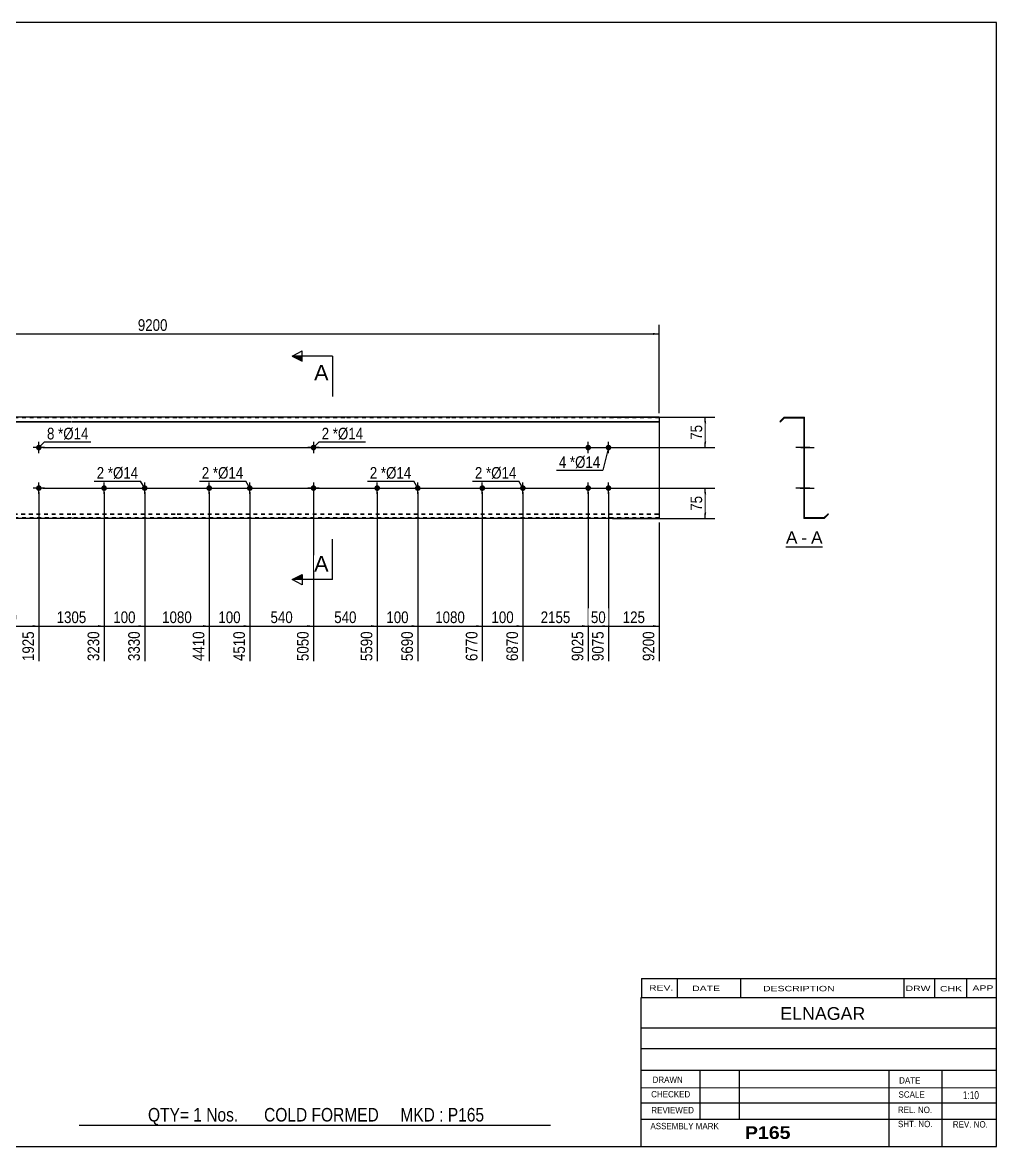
# Model space of a CAD drawing. Header units: millimetres. Extents: x -70 to 333, y -167 to 110.
# Drawn here: x 92.8 to 332.8, y -167.2 to 109.8 of the extents above; entities that cross this region are included whole.
import ezdxf

# ---------------------------------------------------------------- set-up
doc = ezdxf.new("R2010")
doc.units = ezdxf.units.MM
doc.linetypes.add('DXK_LINE_DOT1', pattern=[1.8814, 0.9407, -0.9407])
doc.styles.add('Arial', font='ARIAL.TTF', dxfattribs={"height": 0.2})
doc.styles.add('Arial Bold', font='ARIALBD.TTF', dxfattribs={"height": 0.2})
doc.styles.add('Arial Narrow', font='ARIALN.TTF', dxfattribs={"height": 0.2})

# ---------------------------------------------------------------- blocks, each defined once
blk = doc.blocks.new('Unknown-629091260-1746')
at = {"color": 5, "linetype": 'Continuous'}
for p, q in [((332.8, 109.75), (-67.2, 109.75)), ((-67.2, 109.75), (-67.2, -167.25)), ((332.8, -167.25), (332.8, 109.75)), ((-67.2, -167.25), (332.8, -167.25))]:
    blk.add_line(p, q, dxfattribs=at)
at = {"color": 174, "linetype": 'Continuous', "style": 'Arial'}
blk.add_text('Tekla structures', height=1.9102, rotation=90, dxfattribs=at).set_placement((-67.7, -166.75))
blk = doc.blocks.new('Unknown-629091260-12 - 1235')
at = {"color": 7, "linetype": 'Continuous'}
blk.add_line((280.9, -19.45), (289.93, -19.45), dxfattribs=at)
at = {"color": 0, "linetype": 'Continuous'}
blk.add_wipeout([(283.74, -18.7), (283.74, -15.5), (280.9, -15.5), (280.9, -18.7)], dxfattribs=at)
blk.add_wipeout([(286.13, -18.7), (286.13, -15.5), (284.7, -15.5), (284.7, -18.7)], dxfattribs=at)
at = {"color": 96, "linetype": 'Continuous', "style": 'Arial'}
blk.add_text('A', height=3.06, dxfattribs=at).set_placement((280.9, -18.7))
at = {"color": 0, "linetype": 'Continuous'}
blk.add_wipeout([(289.93, -18.7), (289.93, -15.5), (287.09, -15.5), (287.09, -18.7)], dxfattribs=at)
at = {"color": 96, "linetype": 'Continuous', "style": 'Arial'}
for s, p in [('A', (287.09, -18.7)), ('-', (284.7, -18.7))]:
    blk.add_text(s, height=3.06, dxfattribs=at).set_placement(p)
blk = doc.blocks.new('Part-629091260-1218 - 1203')
at = {"color": 2, "linetype": 'Continuous'}
for p, q in [((0, -12.5), (0, 12.5)), ((7, 12.5), (0, 12.5)), ((0, 11.44), (7, 11.44)), ((0, 11.33), (7, 11.33)), ((23.29, 12.5), (7.1, 12.5)), ((7.1, 11.44), (23.29, 11.44)), ((7.1, 11.33), (23.29, 11.33)), ((39.59, 12.5), (23.39, 12.5)), ((23.39, 11.44), (39.59, 11.44)), ((23.39, 11.33), (39.59, 11.33)), ((72.28, 12.5), (39.69, 12.5)), ((39.69, 11.44), (72.28, 11.44)), ((39.69, 11.33), (72.28, 11.33)), ((88.58, 12.5), (72.38, 12.5)), ((72.38, 11.44), (88.58, 11.44)), ((72.38, 11.33), (88.58, 11.33)), ((104.87, 12.5), (88.68, 12.5)), ((88.68, 11.44), (104.87, 11.44)), ((88.68, 11.33), (104.87, 11.33)), ((130.77, 12.5), (104.97, 12.5)), ((104.97, 11.44), (130.77, 11.44)), ((104.97, 11.33), (130.77, 11.33)), ((156.67, 12.5), (130.87, 12.5)), ((130.87, 11.44), (156.67, 11.44)), ((130.87, 11.33), (156.67, 11.33)), ((172.17, 12.5), (156.77, 12.5)), ((156.77, 11.44), (172.17, 11.44)), ((156.77, 11.33), (172.17, 11.33)), ((198.07, 12.5), (172.27, 12.5)), ((172.27, 11.44), (198.07, 11.44)), ((172.27, 11.33), (198.07, 11.33)), ((223.97, 12.5), (198.17, 12.5)), ((198.17, 11.44), (223.97, 11.44)), ((198.17, 11.33), (223.97, 11.33)), ((249.67, 12.5), (224.07, 12.5)), ((224.07, 11.44), (249.67, 11.44)), ((224.07, 11.33), (249.67, 11.33)), ((249.67, 12.5), (249.67, -12.5)), ((7, -12.5), (0, -12.5)), ((23.29, -12.5), (7.1, -12.5)), ((39.59, -12.5), (23.39, -12.5)), ((72.28, -12.5), (39.69, -12.5)), ((88.58, -12.5), (72.38, -12.5)), ((104.87, -12.5), (88.68, -12.5)), ((130.77, -12.5), (104.97, -12.5)), ((156.67, -12.5), (130.87, -12.5)), ((172.17, -12.5), (156.77, -12.5)), ((198.07, -12.5), (172.27, -12.5)), ((223.97, -12.5), (198.17, -12.5)), ((249.67, -12.5), (224.07, -12.5))]:
    blk.add_line(p, q, dxfattribs=at)
at = {"color": 7, "linetype": 'DXK_LINE_DOT1'}
for p, q in [((7, 12.35), (0, 12.35)), ((23.29, 12.35), (7.1, 12.35)), ((39.59, 12.35), (23.39, 12.35)), ((72.28, 12.35), (39.69, 12.35)), ((88.58, 12.35), (72.38, 12.35)), ((104.87, 12.35), (88.68, 12.35)), ((130.77, 12.35), (104.97, 12.35)), ((156.67, 12.35), (130.87, 12.35)), ((172.17, 12.35), (156.77, 12.35)), ((198.07, 12.35), (172.27, 12.35)), ((223.97, 12.35), (198.17, 12.35)), ((249.67, 12.35), (224.07, 12.35)), ((0, -11.33), (7, -11.33)), ((0, -11.44), (7, -11.44)), ((7, -12.35), (0, -12.35)), ((7.1, -11.33), (23.29, -11.33)), ((7.1, -11.44), (23.29, -11.44)), ((23.29, -12.35), (7.1, -12.35)), ((23.39, -11.33), (39.59, -11.33)), ((23.39, -11.44), (39.59, -11.44)), ((39.59, -12.35), (23.39, -12.35)), ((39.69, -11.33), (72.28, -11.33)), ((39.69, -11.44), (72.28, -11.44)), ((72.28, -12.35), (39.69, -12.35)), ((72.38, -11.33), (88.58, -11.33)), ((72.38, -11.44), (88.58, -11.44)), ((88.58, -12.35), (72.38, -12.35)), ((88.68, -11.33), (104.87, -11.33)), ((88.68, -11.44), (104.87, -11.44)), ((104.87, -12.35), (88.68, -12.35)), ((104.97, -11.33), (130.77, -11.33)), ((104.97, -11.44), (130.77, -11.44)), ((130.77, -12.35), (104.97, -12.35)), ((130.87, -11.33), (156.67, -11.33)), ((130.87, -11.44), (156.67, -11.44)), ((156.67, -12.35), (130.87, -12.35)), ((156.77, -11.33), (172.17, -11.33)), ((156.77, -11.44), (172.17, -11.44)), ((172.17, -12.35), (156.77, -12.35)), ((172.27, -11.33), (198.07, -11.33)), ((172.27, -11.44), (198.07, -11.44)), ((198.07, -12.35), (172.27, -12.35)), ((198.17, -11.33), (223.97, -11.33)), ((198.17, -11.44), (223.97, -11.44)), ((223.97, -12.35), (198.17, -12.35)), ((224.07, -11.33), (249.67, -11.33)), ((224.07, -11.44), (249.67, -11.44)), ((249.67, -12.35), (224.07, -12.35))]:
    blk.add_line(p, q, dxfattribs=at)
blk = doc.blocks.new('Bolt-629091260-1219 - 1203')
at = {"linetype": 'Continuous'}
for points in [[(14.5, 5, -1), (15.9, 5, -1)], [(96.08, 5, -1), (97.48, 5, -1)]]:
    blk.add_hatch(color=3, dxfattribs=at).paths.add_polyline_path(points)
at = {"color": 3, "linetype": 'Continuous'}
for p, q in [((15.2, 3.6), (15.2, 6.4)), ((96.78, 3.6), (96.78, 6.4)), ((16.6, 5), (13.8, 5)), ((98.18, 5), (95.38, 5))]:
    blk.add_line(p, q, dxfattribs=at)
blk = doc.blocks.new('Bolt-629091260-1220 - 1203')
at = {"linetype": 'Continuous'}
for points in [[(14.5, -5, -1), (15.9, -5, -1)], [(96.08, -5, -1), (97.48, -5, -1)]]:
    blk.add_hatch(color=3, dxfattribs=at).paths.add_polyline_path(points)
at = {"color": 3, "linetype": 'Continuous'}
for p, q in [((16.6, -5), (13.8, -5)), ((15.2, -6.4), (15.2, -3.6)), ((98.18, -5), (95.38, -5)), ((96.78, -6.4), (96.78, -3.6))]:
    blk.add_line(p, q, dxfattribs=at)
blk = doc.blocks.new('Bolt-629091260-1224 - 1203')
at = {"linetype": 'Continuous'}
for points in [[(231.47, 5, -1), (232.87, 5, -1)], [(236.47, 5, -1), (237.87, 5, -1)], [(231.47, -5, -1), (232.87, -5, -1)], [(236.47, -5, -1), (237.87, -5, -1)]]:
    blk.add_hatch(color=3, dxfattribs=at).paths.add_polyline_path(points)
at = {"color": 3, "linetype": 'Continuous'}
for p, q in [((232.17, 3.6), (232.17, 6.4)), ((237.17, 3.6), (237.17, 6.4)), ((230.77, 5), (233.57, 5)), ((235.77, 5), (238.57, 5)), ((230.77, -5), (233.57, -5)), ((232.17, -6.4), (232.17, -3.6)), ((235.77, -5), (238.57, -5)), ((237.17, -6.4), (237.17, -3.6))]:
    blk.add_line(p, q, dxfattribs=at)
blk = doc.blocks.new('Bolt-629091260-1225 - 1203')
at = {"linetype": 'Continuous'}
for points in [[(112.87, -4.3, -1), (112.87, -5.7, -1)], [(122.87, -4.3, -1), (122.87, -5.7, -1)]]:
    blk.add_hatch(color=3, dxfattribs=at).paths.add_polyline_path(points)
at = {"color": 3, "linetype": 'Continuous'}
for p, q in [((111.47, -5), (114.27, -5)), ((112.87, -6.4), (112.87, -3.6)), ((121.47, -5), (124.27, -5)), ((122.87, -6.4), (122.87, -3.6))]:
    blk.add_line(p, q, dxfattribs=at)
blk = doc.blocks.new('Bolt-629091260-1226 - 1203')
at = {"linetype": 'Continuous'}
for points in [[(138.77, -4.3, -1), (138.77, -5.7, -1)], [(148.77, -4.3, -1), (148.77, -5.7, -1)]]:
    blk.add_hatch(color=3, dxfattribs=at).paths.add_polyline_path(points)
at = {"color": 3, "linetype": 'Continuous'}
for p, q in [((137.37, -5), (140.17, -5)), ((138.77, -6.4), (138.77, -3.6)), ((147.37, -5), (150.17, -5)), ((148.77, -6.4), (148.77, -3.6))]:
    blk.add_line(p, q, dxfattribs=at)
blk = doc.blocks.new('Bolt-629091260-1227 - 1203')
at = {"linetype": 'Continuous'}
for points in [[(180.17, -4.3, -1), (180.17, -5.7, -1)], [(190.17, -4.3, -1), (190.17, -5.7, -1)]]:
    blk.add_hatch(color=3, dxfattribs=at).paths.add_polyline_path(points)
at = {"color": 3, "linetype": 'Continuous'}
for p, q in [((178.77, -5), (181.57, -5)), ((180.17, -6.4), (180.17, -3.6)), ((188.77, -5), (191.57, -5)), ((190.17, -6.4), (190.17, -3.6))]:
    blk.add_line(p, q, dxfattribs=at)
blk = doc.blocks.new('Bolt-629091260-1228 - 1203')
at = {"linetype": 'Continuous'}
for points in [[(206.07, -4.3, -1), (206.07, -5.7, -1)], [(216.07, -4.3, -1), (216.07, -5.7, -1)]]:
    blk.add_hatch(color=3, dxfattribs=at).paths.add_polyline_path(points)
at = {"color": 3, "linetype": 'Continuous'}
for p, q in [((204.67, -5), (207.47, -5)), ((206.07, -6.4), (206.07, -3.6)), ((214.67, -5), (217.47, -5)), ((216.07, -6.4), (216.07, -3.6))]:
    blk.add_line(p, q, dxfattribs=at)
blk = doc.blocks.new('Bolt-629091260-1229 - 1203')
at = {"linetype": 'Continuous'}
for points in [[(165.17, 5, -1), (163.77, 5, -1)], [(165.17, -5, -1), (163.77, -5, -1)]]:
    blk.add_hatch(color=3, dxfattribs=at).paths.add_polyline_path(points)
at = {"color": 3, "linetype": 'Continuous'}
for p, q in [((164.47, 6.4), (164.47, 3.6)), ((165.87, 5), (163.07, 5)), ((165.87, -5), (163.07, -5)), ((164.47, -3.6), (164.47, -6.4))]:
    blk.add_line(p, q, dxfattribs=at)
blk = doc.blocks.new('Bolt-629091260-1240 - 1235')
at = {"linetype": 'Continuous'}
for points in [[(285.34, 5.7), (285.34, 4.3), (285.49, 4.3), (285.49, 5.7)], [(285.34, 5.7), (285.34, 4.3), (285.49, 4.3), (285.49, 5.7)], [(285.34, -4.3), (285.34, -5.7), (285.49, -5.7), (285.49, -4.3)], [(285.34, -4.3), (285.34, -5.7), (285.49, -5.7), (285.49, -4.3)]]:
    blk.add_hatch(color=3, dxfattribs=at).paths.add_polyline_path(points)
at = {"color": 3, "linetype": 'Continuous'}
for p, q in [((285.49, 5.7), (285.34, 5.7)), ((285.49, 5.7), (285.34, 5.7)), ((286.79, 5), (283.49, 5)), ((286.79, 5), (283.49, 5)), ((285.49, 4.3), (285.34, 4.3)), ((285.49, 4.3), (285.34, 4.3)), ((286.79, -5), (283.49, -5)), ((286.79, -5), (283.49, -5)), ((285.49, -4.3), (285.34, -4.3)), ((285.49, -4.3), (285.34, -4.3)), ((285.49, -5.7), (285.34, -5.7)), ((285.49, -5.7), (285.34, -5.7))]:
    blk.add_line(p, q, dxfattribs=at)
blk = doc.blocks.new('Part-629091260-1237 - 1235')
at = {"color": 2, "linetype": 'Continuous'}
for p, q in [((280.49, 12.5), (279.43, 11.44)), ((279.43, 11.44), (279.54, 11.33)), ((279.54, 11.33), (280.55, 12.35)), ((280.49, 12.5), (285.49, 12.5)), ((280.55, 12.35), (285.34, 12.35)), ((285.34, 12.35), (285.34, -12.5)), ((285.49, -12.35), (285.49, 12.5)), ((290.34, -12.5), (285.34, -12.5)), ((290.28, -12.35), (285.49, -12.35)), ((291.29, -11.33), (290.28, -12.35)), ((290.34, -12.5), (291.4, -11.44)), ((291.4, -11.44), (291.29, -11.33))]:
    blk.add_line(p, q, dxfattribs=at)
blk = doc.blocks.new('Bolt-629091260-1238 - 1235')
at = {"linetype": 'Continuous'}
blk.add_hatch(color=3, dxfattribs=at).paths.add_polyline_path([(285.34, 5.7), (285.34, 4.3), (285.49, 4.3), (285.49, 5.7)])
blk.add_hatch(color=3, dxfattribs=at).paths.add_polyline_path([(285.34, 5.7), (285.34, 4.3), (285.49, 4.3), (285.49, 5.7)])
at = {"color": 3, "linetype": 'Continuous'}
for p, q in [((285.34, 5.7), (285.49, 5.7)), ((285.34, 5.7), (285.49, 5.7)), ((284.54, 5), (287.84, 5)), ((284.54, 5), (287.84, 5)), ((285.34, 4.3), (285.49, 4.3)), ((285.34, 4.3), (285.49, 4.3))]:
    blk.add_line(p, q, dxfattribs=at)
blk = doc.blocks.new('Bolt-629091260-1239 - 1235')
at = {"linetype": 'Continuous'}
blk.add_hatch(color=3, dxfattribs=at).paths.add_polyline_path([(285.34, -4.3), (285.34, -5.7), (285.49, -5.7), (285.49, -4.3)])
blk.add_hatch(color=3, dxfattribs=at).paths.add_polyline_path([(285.34, -4.3), (285.34, -5.7), (285.49, -5.7), (285.49, -4.3)])
at = {"color": 3, "linetype": 'Continuous'}
for p, q in [((284.54, -5), (287.84, -5)), ((284.54, -5), (287.84, -5)), ((285.34, -4.3), (285.49, -4.3)), ((285.34, -4.3), (285.49, -4.3)), ((285.34, -5.7), (285.49, -5.7)), ((285.34, -5.7), (285.49, -5.7))]:
    blk.add_line(p, q, dxfattribs=at)
blk = doc.blocks.new('Bolt-629091260-1241 - 1235')
at = {"linetype": 'Continuous'}
blk.add_hatch(color=3, dxfattribs=at).paths.add_polyline_path([(285.34, 5.7), (285.34, 4.3), (285.49, 4.3), (285.49, 5.7)])
blk.add_hatch(color=3, dxfattribs=at).paths.add_polyline_path([(285.34, 5.7), (285.34, 4.3), (285.49, 4.3), (285.49, 5.7)])
at = {"color": 3, "linetype": 'Continuous'}
for p, q in [((285.34, 5.7), (285.49, 5.7)), ((285.34, 5.7), (285.49, 5.7)), ((284.54, 5), (287.84, 5)), ((284.54, 5), (287.84, 5)), ((285.34, 4.3), (285.49, 4.3)), ((285.34, 4.3), (285.49, 4.3))]:
    blk.add_line(p, q, dxfattribs=at)
blk = doc.blocks.new('Bolt-629091260-1242 - 1235')
at = {"linetype": 'Continuous'}
blk.add_hatch(color=3, dxfattribs=at).paths.add_polyline_path([(285.34, -4.3), (285.34, -5.7), (285.49, -5.7), (285.49, -4.3)])
blk.add_hatch(color=3, dxfattribs=at).paths.add_polyline_path([(285.34, -4.3), (285.34, -5.7), (285.49, -5.7), (285.49, -4.3)])
at = {"color": 3, "linetype": 'Continuous'}
for p, q in [((284.54, -5), (287.84, -5)), ((284.54, -5), (287.84, -5)), ((285.34, -4.3), (285.49, -4.3)), ((285.34, -4.3), (285.49, -4.3)), ((285.34, -5.7), (285.49, -5.7)), ((285.34, -5.7), (285.49, -5.7))]:
    blk.add_line(p, q, dxfattribs=at)
blk = doc.blocks.new('Bolt-629091260-1243 - 1235')
at = {"linetype": 'Continuous'}
for points in [[(285.34, 5.7), (285.34, 4.3), (285.49, 4.3), (285.49, 5.7)], [(285.34, 5.7), (285.34, 4.3), (285.49, 4.3), (285.49, 5.7)], [(285.34, -4.3), (285.34, -5.7), (285.49, -5.7), (285.49, -4.3)], [(285.34, -4.3), (285.34, -5.7), (285.49, -5.7), (285.49, -4.3)]]:
    blk.add_hatch(color=3, dxfattribs=at).paths.add_polyline_path(points)
at = {"color": 3, "linetype": 'Continuous'}
for p, q in [((285.49, 5.7), (285.34, 5.7)), ((285.49, 5.7), (285.34, 5.7)), ((286.79, 5), (283.49, 5)), ((286.79, 5), (283.49, 5)), ((285.49, 4.3), (285.34, 4.3)), ((285.49, 4.3), (285.34, 4.3)), ((286.79, -5), (283.49, -5)), ((286.79, -5), (283.49, -5)), ((285.49, -4.3), (285.34, -4.3)), ((285.49, -4.3), (285.34, -4.3)), ((285.49, -5.7), (285.34, -5.7)), ((285.49, -5.7), (285.34, -5.7))]:
    blk.add_line(p, q, dxfattribs=at)
blk = doc.blocks.new('Bolt-629091260-1244 - 1235')
at = {"linetype": 'Continuous'}
blk.add_hatch(color=3, dxfattribs=at).paths.add_polyline_path([(285.49, -5.7), (285.49, -4.3), (285.34, -4.3), (285.34, -5.7)])
blk.add_hatch(color=3, dxfattribs=at).paths.add_polyline_path([(285.49, -5.7), (285.49, -4.3), (285.34, -4.3), (285.34, -5.7)])
at = {"color": 3, "linetype": 'Continuous'}
for p, q in [((284.39, -5), (287.14, -5)), ((284.39, -5), (287.14, -5)), ((285.34, -4.3), (285.49, -4.3)), ((285.34, -4.3), (285.49, -4.3)), ((285.34, -5.7), (285.49, -5.7)), ((285.34, -5.7), (285.49, -5.7))]:
    blk.add_line(p, q, dxfattribs=at)
blk = doc.blocks.new('Bolt-629091260-1245 - 1235')
at = {"linetype": 'Continuous'}
blk.add_hatch(color=3, dxfattribs=at).paths.add_polyline_path([(285.49, -5.7), (285.49, -4.3), (285.34, -4.3), (285.34, -5.7)])
blk.add_hatch(color=3, dxfattribs=at).paths.add_polyline_path([(285.49, -5.7), (285.49, -4.3), (285.34, -4.3), (285.34, -5.7)])
at = {"color": 3, "linetype": 'Continuous'}
for p, q in [((284.39, -5), (287.14, -5)), ((284.39, -5), (287.14, -5)), ((285.34, -4.3), (285.49, -4.3)), ((285.34, -4.3), (285.49, -4.3)), ((285.34, -5.7), (285.49, -5.7)), ((285.34, -5.7), (285.49, -5.7))]:
    blk.add_line(p, q, dxfattribs=at)
blk = doc.blocks.new('Bolt-629091260-1246 - 1235')
at = {"linetype": 'Continuous'}
blk.add_hatch(color=3, dxfattribs=at).paths.add_polyline_path([(285.49, -5.7), (285.49, -4.3), (285.34, -4.3), (285.34, -5.7)])
blk.add_hatch(color=3, dxfattribs=at).paths.add_polyline_path([(285.49, -5.7), (285.49, -4.3), (285.34, -4.3), (285.34, -5.7)])
at = {"color": 3, "linetype": 'Continuous'}
for p, q in [((284.39, -5), (287.14, -5)), ((284.39, -5), (287.14, -5)), ((285.34, -4.3), (285.49, -4.3)), ((285.34, -4.3), (285.49, -4.3)), ((285.34, -5.7), (285.49, -5.7)), ((285.34, -5.7), (285.49, -5.7))]:
    blk.add_line(p, q, dxfattribs=at)
blk = doc.blocks.new('Bolt-629091260-1247 - 1235')
at = {"linetype": 'Continuous'}
blk.add_hatch(color=3, dxfattribs=at).paths.add_polyline_path([(285.49, -5.7), (285.49, -4.3), (285.34, -4.3), (285.34, -5.7)])
blk.add_hatch(color=3, dxfattribs=at).paths.add_polyline_path([(285.49, -5.7), (285.49, -4.3), (285.34, -4.3), (285.34, -5.7)])
at = {"color": 3, "linetype": 'Continuous'}
for p, q in [((284.39, -5), (287.14, -5)), ((284.39, -5), (287.14, -5)), ((285.34, -4.3), (285.49, -4.3)), ((285.34, -4.3), (285.49, -4.3)), ((285.34, -5.7), (285.49, -5.7)), ((285.34, -5.7), (285.49, -5.7))]:
    blk.add_line(p, q, dxfattribs=at)
blk = doc.blocks.new('Bolt-629091260-1248 - 1235')
at = {"linetype": 'Continuous'}
for points in [[(285.49, 4.3), (285.49, 5.7), (285.34, 5.7), (285.34, 4.3)], [(285.49, -5.7), (285.49, -4.3), (285.34, -4.3), (285.34, -5.7)]]:
    blk.add_hatch(color=3, dxfattribs=at).paths.add_polyline_path(points)
at = {"color": 3, "linetype": 'Continuous'}
for p, q in [((285.49, 5.7), (285.34, 5.7)), ((285.49, 5), (283.34, 5)), ((285.49, 4.3), (285.34, 4.3)), ((285.49, -5), (283.34, -5)), ((285.49, -4.3), (285.34, -4.3)), ((285.49, -5.7), (285.34, -5.7))]:
    blk.add_line(p, q, dxfattribs=at)
blk = doc.blocks.new('StraightDimension-629091260-1279 - 1203')
at = {"linetype": 'Continuous'}
blk.add_hatch(color=7, dxfattribs=at).paths.add_polyline_path([(95.28, -38.75), (96.78, -39), (95.28, -39.25)])
at = {"color": 7, "linetype": 'Continuous'}
for p, q in [((80.48, -6), (80.48, -47.61)), ((96.78, -6), (96.78, -47.61)), ((80.48, -39), (96.78, -39))]:
    blk.add_line(p, q, dxfattribs=at)
at = {"color": 0}
blk.add_wipeout([(91.97, -38.85), (91.97, -34.65), (85.29, -34.65), (85.29, -38.85)], dxfattribs=at)
at = {"color": 3, "style": 'Arial Narrow'}
blk.add_text('200', height=2.863, dxfattribs=at).set_placement((85.89, -38.25))
at = {"color": 0, "linetype": 'Continuous'}
blk.add_wipeout([(96.18, -39.7), (91.98, -39.7), (91.98, -48.21), (96.18, -48.21)], dxfattribs=at)
at = {"color": 3, "linetype": 'Continuous', "style": 'Arial Narrow'}
blk.add_text('1925', height=2.863, rotation=90.0002, dxfattribs=at).set_placement((95.58, -47.61))
blk = doc.blocks.new('StraightDimension-629091260-1348 - 1203')
at = {"linetype": 'Continuous'}
for points in [[(260.75, 11), (261, 12.5), (261.25, 11)], [(261.25, 6.5), (261, 5), (260.75, 6.5)]]:
    blk.add_hatch(color=7, dxfattribs=at).paths.add_polyline_path(points)
at = {"color": 7, "linetype": 'Continuous'}
for p, q in [((238.17, 12.5), (263.4, 12.5)), ((261, 5), (261, 12.5)), ((97.78, 5), (263.4, 5))]:
    blk.add_line(p, q, dxfattribs=at)
at = {"color": 0}
blk.add_wipeout([(260.85, 11.18), (256.65, 11.18), (256.65, 6.32), (260.85, 6.32)], dxfattribs=at)
at = {"color": 3, "style": 'Arial Narrow'}
blk.add_text('75', height=2.863, rotation=90.0002, dxfattribs=at).set_placement((260.25, 6.92))
blk = doc.blocks.new('StraightDimension-629091260-1355 - 1203')
at = {"linetype": 'Continuous'}
for points in [[(260.75, -6.5), (261, -5), (261.25, -6.5)], [(261.25, -11), (261, -12.5), (260.75, -11)]]:
    blk.add_hatch(color=7, dxfattribs=at).paths.add_polyline_path(points)
at = {"color": 7, "linetype": 'Continuous'}
for p, q in [((97.78, -5), (263.4, -5)), ((261, -12.5), (261, -5)), ((238.17, -12.5), (263.4, -12.5))]:
    blk.add_line(p, q, dxfattribs=at)
at = {"color": 0}
blk.add_wipeout([(260.85, -6.32), (256.65, -6.32), (256.65, -11.18), (260.85, -11.18)], dxfattribs=at)
at = {"color": 3, "style": 'Arial Narrow'}
blk.add_text('75', height=2.863, rotation=90.0002, dxfattribs=at).set_placement((260.25, -10.58))
blk = doc.blocks.new('StraightDimension-629091260-1269 - 1203')
at = {"linetype": 'Continuous'}
blk.add_hatch(color=7, dxfattribs=at).paths.add_polyline_path([(230.67, -38.75), (232.17, -39), (230.67, -39.25)])
at = {"color": 7, "linetype": 'Continuous'}
for p, q in [((216.07, -6), (216.07, -47.61)), ((232.17, -6), (232.17, -47.61)), ((216.07, -39), (232.17, -39))]:
    blk.add_line(p, q, dxfattribs=at)
at = {"color": 0}
blk.add_wipeout([(228.38, -38.85), (228.38, -34.65), (219.86, -34.65), (219.86, -38.85)], dxfattribs=at)
at = {"color": 3, "style": 'Arial Narrow'}
blk.add_text('2155', height=2.863, dxfattribs=at).set_placement((220.46, -38.25))
at = {"color": 0, "linetype": 'Continuous'}
blk.add_wipeout([(231.57, -39.7), (227.37, -39.7), (227.37, -48.21), (231.57, -48.21)], dxfattribs=at)
at = {"color": 3, "linetype": 'Continuous', "style": 'Arial Narrow'}
blk.add_text('9025', height=2.863, rotation=90.0002, dxfattribs=at).set_placement((230.97, -47.61))
blk = doc.blocks.new('StraightDimension-629091260-1267 - 1203')
at = {"linetype": 'Continuous'}
blk.add_hatch(color=7, dxfattribs=at).paths.add_polyline_path([(248.17, -38.75), (249.67, -39), (248.17, -39.25)])
at = {"color": 7, "linetype": 'Continuous'}
for p, q in [((237.17, -6), (237.17, -47.61)), ((249.67, -13.5), (249.67, -47.61)), ((237.17, -39), (249.67, -39))]:
    blk.add_line(p, q, dxfattribs=at)
at = {"color": 0}
blk.add_wipeout([(246.76, -38.85), (246.76, -34.65), (240.08, -34.65), (240.08, -38.85)], dxfattribs=at)
at = {"color": 3, "style": 'Arial Narrow'}
blk.add_text('125', height=2.863, dxfattribs=at).set_placement((240.68, -38.25))
at = {"color": 0, "linetype": 'Continuous'}
blk.add_wipeout([(249.07, -39.7), (244.87, -39.7), (244.87, -48.21), (249.07, -48.21)], dxfattribs=at)
at = {"color": 3, "linetype": 'Continuous', "style": 'Arial Narrow'}
blk.add_text('9200', height=2.863, rotation=90.0002, dxfattribs=at).set_placement((248.47, -47.61))
blk = doc.blocks.new('StraightDimension-629091260-1268 - 1203')
at = {"linetype": 'Continuous'}
blk.add_hatch(color=7, dxfattribs=at).paths.add_polyline_path([(235.67, -38.75), (237.17, -39), (235.67, -39.25)])
at = {"color": 7, "linetype": 'Continuous'}
for p, q in [((232.17, -6), (232.17, -47.61)), ((237.17, -6), (237.17, -47.61)), ((232.17, -39), (237.17, -39))]:
    blk.add_line(p, q, dxfattribs=at)
at = {"color": 0}
blk.add_wipeout([(237.1, -38.85), (237.1, -34.65), (232.24, -34.65), (232.24, -38.85)], dxfattribs=at)
at = {"color": 3, "style": 'Arial Narrow'}
blk.add_text('50', height=2.863, dxfattribs=at).set_placement((232.84, -38.25))
at = {"color": 0, "linetype": 'Continuous'}
blk.add_wipeout([(236.57, -39.7), (232.37, -39.7), (232.37, -48.21), (236.57, -48.21)], dxfattribs=at)
at = {"color": 3, "linetype": 'Continuous', "style": 'Arial Narrow'}
blk.add_text('9075', height=2.863, rotation=90.0002, dxfattribs=at).set_placement((235.97, -47.61))
blk = doc.blocks.new('StraightDimension-629091260-1270 - 1203')
at = {"linetype": 'Continuous'}
blk.add_hatch(color=7, dxfattribs=at).paths.add_polyline_path([(214.57, -38.75), (216.07, -39), (214.57, -39.25)])
at = {"color": 7, "linetype": 'Continuous'}
for p, q in [((206.07, -6), (206.07, -47.61)), ((216.07, -6), (216.07, -47.61)), ((206.07, -39), (216.07, -39))]:
    blk.add_line(p, q, dxfattribs=at)
at = {"color": 0}
blk.add_wipeout([(214.41, -38.85), (214.41, -34.65), (207.73, -34.65), (207.73, -38.85)], dxfattribs=at)
at = {"color": 3, "style": 'Arial Narrow'}
blk.add_text('100', height=2.863, dxfattribs=at).set_placement((208.33, -38.25))
at = {"color": 0, "linetype": 'Continuous'}
blk.add_wipeout([(215.47, -39.7), (211.27, -39.7), (211.27, -48.21), (215.47, -48.21)], dxfattribs=at)
at = {"color": 3, "linetype": 'Continuous', "style": 'Arial Narrow'}
blk.add_text('6870', height=2.863, rotation=90.0002, dxfattribs=at).set_placement((214.87, -47.61))
blk = doc.blocks.new('StraightDimension-629091260-1271 - 1203')
at = {"linetype": 'Continuous'}
blk.add_hatch(color=7, dxfattribs=at).paths.add_polyline_path([(204.57, -38.75), (206.07, -39), (204.57, -39.25)])
at = {"color": 7, "linetype": 'Continuous'}
for p, q in [((190.17, -6), (190.17, -47.61)), ((206.07, -6), (206.07, -47.61)), ((190.17, -39), (206.07, -39))]:
    blk.add_line(p, q, dxfattribs=at)
at = {"color": 0}
blk.add_wipeout([(202.38, -38.85), (202.38, -34.65), (193.87, -34.65), (193.87, -38.85)], dxfattribs=at)
at = {"color": 3, "style": 'Arial Narrow'}
blk.add_text('1080', height=2.863, dxfattribs=at).set_placement((194.47, -38.25))
at = {"color": 0, "linetype": 'Continuous'}
blk.add_wipeout([(205.47, -39.7), (201.27, -39.7), (201.27, -48.21), (205.47, -48.21)], dxfattribs=at)
at = {"color": 3, "linetype": 'Continuous', "style": 'Arial Narrow'}
blk.add_text('6770', height=2.863, rotation=90.0002, dxfattribs=at).set_placement((204.87, -47.61))
blk = doc.blocks.new('StraightDimension-629091260-1272 - 1203')
at = {"linetype": 'Continuous'}
blk.add_hatch(color=7, dxfattribs=at).paths.add_polyline_path([(188.67, -38.75), (190.17, -39), (188.67, -39.25)])
at = {"color": 7, "linetype": 'Continuous'}
for p, q in [((180.17, -6), (180.17, -47.61)), ((190.17, -6), (190.17, -47.61)), ((180.17, -39), (190.17, -39))]:
    blk.add_line(p, q, dxfattribs=at)
at = {"color": 0}
blk.add_wipeout([(188.51, -38.85), (188.51, -34.65), (181.83, -34.65), (181.83, -38.85)], dxfattribs=at)
at = {"color": 3, "style": 'Arial Narrow'}
blk.add_text('100', height=2.863, dxfattribs=at).set_placement((182.43, -38.25))
at = {"color": 0, "linetype": 'Continuous'}
blk.add_wipeout([(189.57, -39.7), (185.37, -39.7), (185.37, -48.21), (189.57, -48.21)], dxfattribs=at)
at = {"color": 3, "linetype": 'Continuous', "style": 'Arial Narrow'}
blk.add_text('5690', height=2.863, rotation=90.0002, dxfattribs=at).set_placement((188.97, -47.61))
blk = doc.blocks.new('StraightDimension-629091260-1273 - 1203')
at = {"linetype": 'Continuous'}
blk.add_hatch(color=7, dxfattribs=at).paths.add_polyline_path([(178.67, -38.75), (180.17, -39), (178.67, -39.25)])
at = {"color": 7, "linetype": 'Continuous'}
for p, q in [((164.47, -6), (164.47, -47.61)), ((180.17, -6), (180.17, -47.61)), ((164.47, -39), (180.17, -39))]:
    blk.add_line(p, q, dxfattribs=at)
at = {"color": 0}
blk.add_wipeout([(175.66, -38.85), (175.66, -34.65), (168.98, -34.65), (168.98, -38.85)], dxfattribs=at)
at = {"color": 3, "style": 'Arial Narrow'}
blk.add_text('540', height=2.863, dxfattribs=at).set_placement((169.58, -38.25))
at = {"color": 0, "linetype": 'Continuous'}
blk.add_wipeout([(179.57, -39.7), (175.37, -39.7), (175.37, -48.21), (179.57, -48.21)], dxfattribs=at)
at = {"color": 3, "linetype": 'Continuous', "style": 'Arial Narrow'}
blk.add_text('5590', height=2.863, rotation=90.0002, dxfattribs=at).set_placement((178.97, -47.61))
blk = doc.blocks.new('StraightDimension-629091260-1274 - 1203')
at = {"linetype": 'Continuous'}
blk.add_hatch(color=7, dxfattribs=at).paths.add_polyline_path([(162.97, -38.75), (164.47, -39), (162.97, -39.25)])
at = {"color": 7, "linetype": 'Continuous'}
for p, q in [((148.77, -6), (148.77, -47.61)), ((164.47, -6), (164.47, -47.61)), ((148.77, -39), (164.47, -39))]:
    blk.add_line(p, q, dxfattribs=at)
at = {"color": 0}
blk.add_wipeout([(159.96, -38.85), (159.96, -34.65), (153.28, -34.65), (153.28, -38.85)], dxfattribs=at)
at = {"color": 3, "style": 'Arial Narrow'}
blk.add_text('540', height=2.863, dxfattribs=at).set_placement((153.88, -38.25))
at = {"color": 0, "linetype": 'Continuous'}
blk.add_wipeout([(163.87, -39.7), (159.67, -39.7), (159.67, -48.21), (163.87, -48.21)], dxfattribs=at)
at = {"color": 3, "linetype": 'Continuous', "style": 'Arial Narrow'}
blk.add_text('5050', height=2.863, rotation=90.0002, dxfattribs=at).set_placement((163.27, -47.61))
blk = doc.blocks.new('StraightDimension-629091260-1275 - 1203')
at = {"linetype": 'Continuous'}
blk.add_hatch(color=7, dxfattribs=at).paths.add_polyline_path([(147.27, -38.75), (148.77, -39), (147.27, -39.25)])
at = {"color": 7, "linetype": 'Continuous'}
for p, q in [((138.77, -6), (138.77, -47.61)), ((148.77, -6), (148.77, -47.61)), ((138.77, -39), (148.77, -39))]:
    blk.add_line(p, q, dxfattribs=at)
at = {"color": 0}
blk.add_wipeout([(147.11, -38.85), (147.11, -34.65), (140.43, -34.65), (140.43, -38.85)], dxfattribs=at)
at = {"color": 3, "style": 'Arial Narrow'}
blk.add_text('100', height=2.863, dxfattribs=at).set_placement((141.03, -38.25))
at = {"color": 0, "linetype": 'Continuous'}
blk.add_wipeout([(148.17, -39.7), (143.97, -39.7), (143.97, -48.21), (148.17, -48.21)], dxfattribs=at)
at = {"color": 3, "linetype": 'Continuous', "style": 'Arial Narrow'}
blk.add_text('4510', height=2.863, rotation=90.0002, dxfattribs=at).set_placement((147.57, -47.61))
blk = doc.blocks.new('StraightDimension-629091260-1276 - 1203')
at = {"linetype": 'Continuous'}
blk.add_hatch(color=7, dxfattribs=at).paths.add_polyline_path([(137.27, -38.75), (138.77, -39), (137.27, -39.25)])
at = {"color": 7, "linetype": 'Continuous'}
for p, q in [((122.87, -6), (122.87, -47.61)), ((138.77, -6), (138.77, -47.61)), ((122.87, -39), (138.77, -39))]:
    blk.add_line(p, q, dxfattribs=at)
at = {"color": 0}
blk.add_wipeout([(135.08, -38.85), (135.08, -34.65), (126.57, -34.65), (126.57, -38.85)], dxfattribs=at)
at = {"color": 3, "style": 'Arial Narrow'}
blk.add_text('1080', height=2.863, dxfattribs=at).set_placement((127.17, -38.25))
at = {"color": 0, "linetype": 'Continuous'}
blk.add_wipeout([(138.17, -39.7), (133.97, -39.7), (133.97, -48.21), (138.17, -48.21)], dxfattribs=at)
at = {"color": 3, "linetype": 'Continuous', "style": 'Arial Narrow'}
blk.add_text('4410', height=2.863, rotation=90.0002, dxfattribs=at).set_placement((137.57, -47.61))
blk = doc.blocks.new('StraightDimension-629091260-1277 - 1203')
at = {"linetype": 'Continuous'}
blk.add_hatch(color=7, dxfattribs=at).paths.add_polyline_path([(121.37, -38.75), (122.87, -39), (121.37, -39.25)])
at = {"color": 7, "linetype": 'Continuous'}
for p, q in [((112.87, -6), (112.87, -47.61)), ((122.87, -6), (122.87, -47.61)), ((112.87, -39), (122.87, -39))]:
    blk.add_line(p, q, dxfattribs=at)
at = {"color": 0}
blk.add_wipeout([(121.21, -38.85), (121.21, -34.65), (114.53, -34.65), (114.53, -38.85)], dxfattribs=at)
at = {"color": 3, "style": 'Arial Narrow'}
blk.add_text('100', height=2.863, dxfattribs=at).set_placement((115.13, -38.25))
at = {"color": 0, "linetype": 'Continuous'}
blk.add_wipeout([(122.27, -39.7), (118.07, -39.7), (118.07, -48.21), (122.27, -48.21)], dxfattribs=at)
at = {"color": 3, "linetype": 'Continuous', "style": 'Arial Narrow'}
blk.add_text('3330', height=2.863, rotation=90.0002, dxfattribs=at).set_placement((121.67, -47.61))
blk = doc.blocks.new('StraightDimension-629091260-1278 - 1203')
at = {"linetype": 'Continuous'}
blk.add_hatch(color=7, dxfattribs=at).paths.add_polyline_path([(111.37, -38.75), (112.87, -39), (111.37, -39.25)])
at = {"color": 7, "linetype": 'Continuous'}
for p, q in [((96.78, -6), (96.78, -47.61)), ((112.87, -6), (112.87, -47.61)), ((96.78, -39), (112.87, -39))]:
    blk.add_line(p, q, dxfattribs=at)
at = {"color": 0}
blk.add_wipeout([(109.08, -38.85), (109.08, -34.65), (100.57, -34.65), (100.57, -38.85)], dxfattribs=at)
at = {"color": 3, "style": 'Arial Narrow'}
blk.add_text('1305', height=2.863, dxfattribs=at).set_placement((101.17, -38.25))
at = {"color": 0, "linetype": 'Continuous'}
blk.add_wipeout([(112.27, -39.7), (108.07, -39.7), (108.07, -48.21), (112.27, -48.21)], dxfattribs=at)
at = {"color": 3, "linetype": 'Continuous', "style": 'Arial Narrow'}
blk.add_text('3230', height=2.863, rotation=90.0002, dxfattribs=at).set_placement((111.67, -47.61))
blk = doc.blocks.new('StraightDimension-629091260-1366 - 1203')
at = {"linetype": 'Continuous'}
for points in [[(1.5, 32.75), (0, 33), (1.5, 33.25)], [(248.17, 33.25), (249.67, 33), (248.17, 32.75)]]:
    blk.add_hatch(color=7, dxfattribs=at).paths.add_polyline_path(points)
at = {"color": 7, "linetype": 'Continuous'}
for p, q in [((0, 13.5), (0, 35.25)), ((249.67, 13.5), (249.67, 35.25)), ((0, 33), (249.67, 33))]:
    blk.add_line(p, q, dxfattribs=at)
at = {"color": 0}
blk.add_wipeout([(129.09, 33.15), (129.09, 37.35), (120.58, 37.35), (120.58, 33.15)], dxfattribs=at)
at = {"color": 3, "style": 'Arial Narrow'}
blk.add_text('9200', height=2.863, dxfattribs=at).set_placement((121.18, 33.75))
blk = doc.blocks.new('CBS_REVISION-629091260-1809')
at = {"color": 7, "linetype": 'Continuous'}
for p, q in [((245.29, -125.87), (332.79, -125.87)), ((245.29, -125.87), (245.29, -130.5)), ((254.09, -125.87), (254.09, -130.5)), ((269.68, -125.87), (269.68, -130.44)), ((309.94, -125.87), (309.94, -130.5)), ((317.48, -125.87), (317.48, -130.5)), ((325.43, -125.87), (325.43, -130.5)), ((245.29, -130.5), (332.79, -130.5))]:
    blk.add_line(p, q, dxfattribs=at)
at = {"color": 7, "style": 'Arial Narrow', "width": 1.7}
for s, height, p in [('REV.', 1.326, (247.15, -128.82)), ('DATE', 1.326, (257.78, -128.94)), ('DESCRIPTION', 1.3257, (275.26, -128.99)), ('DRW', 1.326, (310.37, -128.93)), ('CHK', 1.326, (318.86, -129.02)), ('APP', 1.326, (326.86, -128.87))]:
    blk.add_text(s, height=height, dxfattribs=at).set_placement(p)
blk = doc.blocks.new('CBS_CALLOFF-629091260-1807')
at = {"color": 7, "linetype": 'Continuous'}
blk.add_line((106.68, -161.98), (222.91, -162), dxfattribs=at)
at = {"color": 3, "linetype": 'Continuous', "style": 'Arial Narrow'}
blk.add_text('QTY= 1 Nos.      COLD FORMED     MKD : P165', height=3.3405, dxfattribs=at).set_placement((123.68, -161.09))
blk = doc.blocks.new('CBS_NAME_BLOG-629091260-1808')
at = {"color": 7, "linetype": 'Continuous'}
for p, q in [((245.21, -130.5), (332.73, -130.5)), ((245.21, -167.21), (245.21, -130.5)), ((245.21, -138.04), (332.73, -138.04)), ((245.28, -143.09), (332.8, -143.09)), ((245.21, -148.46), (332.73, -148.46)), ((259.73, -160.57), (259.73, -148.47)), ((269.42, -160.54), (269.42, -148.47)), ((306.33, -167.21), (306.33, -148.48)), ((319.38, -167.21), (319.38, -148.47)), ((245.22, -152.76), (332.8, -152.74)), ((245.21, -156.51), (332.73, -156.51)), ((245.21, -160.55), (332.73, -160.55)), ((245.21, -167.25), (332.8, -167.25))]:
    blk.add_line(p, q, dxfattribs=at)
at = {"color": 3, "linetype": 'Continuous', "style": 'Arial'}
blk.add_text('ELNAGAR', height=3.133, dxfattribs=at).set_placement((279.53, -136.03))
at = {"color": 3, "linetype": 'Continuous'}
for s, height, style, width, p in [('DRAWN', 1.566, 'Arial', 0.9, (248.04, -151.57)), ('DATE', 1.566, 'Arial', 0.9, (308.8, -151.73)), ('CHECKED', 1.566, 'Arial', 0.9, (247.69, -155.14)), ('SCALE', 1.566, 'Arial', 0.9, (308.65, -155.21)), ('1:10', 1.957, 'Arial Narrow', 0.9, (324.54, -155.57)), ('REVIEWED', 1.566, 'Arial', 0.9, (247.73, -159.06)), ('REL. NO.', 1.566, 'Arial', 0.9, (308.51, -159.01)), ('ASSEMBLY MARK', 1.5663, 'Arial', 0.9, (247.51, -162.99)), ('P165', 3.131, 'Arial Bold', 1.1, (270.79, -165.39)), ('SHT. NO.', 1.566, 'Arial', 0.9, (308.51, -162.48)), ('REV. NO.', 1.566, 'Arial', 0.9, (322.03, -162.57))]:
    blk.add_text(s, height=height, dxfattribs=dict(at, style=style, width=width)).set_placement(p)
blk = doc.blocks.new('Mark-629091260-1392 - 1203')
at = {"color": 0}
blk.add_wipeout([(206.08, -2.67), (206.08, 0.33), (204.25, 0.33), (204.25, -2.67)], dxfattribs=at)
blk.add_wipeout([(206.08, -2.67), (206.08, 0.33), (204.25, 0.33), (204.25, -2.67)], dxfattribs=at)
blk.add_wipeout([(208.26, -2.67), (208.26, 0.33), (206.98, 0.33), (206.98, -2.67)], dxfattribs=at)
blk.add_wipeout([(208.26, -2.67), (208.26, 0.33), (206.98, 0.33), (206.98, -2.67)], dxfattribs=at)
at = {"color": 3, "style": 'Arial Narrow'}
blk.add_text('2', height=2.86, dxfattribs=at).set_placement((204.25, -2.67))
at = {"color": 0}
blk.add_wipeout([(214.47, -2.67), (214.47, 0.33), (208.26, 0.33), (208.26, -2.67)], dxfattribs=at)
blk.add_wipeout([(214.47, -2.67), (214.47, 0.33), (208.26, 0.33), (208.26, -2.67)], dxfattribs=at)
at = {"color": 7, "linetype": 'Continuous'}
for p in [(203.65, -3.27), (216.07, -5)]:
    blk.add_line(p, (215.07, -3.27), dxfattribs=at)
at = {"color": 3, "style": 'Arial Narrow'}
for s, height, p in [('*', 2.86, (206.98, -2.67)), ('Ø14', 2.863, (208.26, -2.67))]:
    blk.add_text(s, height=height, dxfattribs=at).set_placement(p)
blk = doc.blocks.new('SectionMark-629091260-1265 - 1203')
at = {"linetype": 'Continuous'}
for points in [[(161.68, 27.55), (161.68, 26.3), (159.18, 27.55)], [(161.68, -26.3), (161.68, -27.55), (159.18, -27.55)]]:
    blk.add_hatch(color=30, dxfattribs=at).paths.add_polyline_path(points)
at = {"color": 30, "linetype": 'Continuous'}
for p, q in [((159.18, 27.55), (161.68, 28.8)), ((161.68, 26.3), (161.68, 28.8)), ((169.18, 27.55), (159.18, 27.55)), ((159.18, 27.55), (161.68, 26.3)), ((159.18, -27.55), (161.68, -26.3)), ((169.18, -27.55), (159.18, -27.55)), ((161.68, -28.8), (159.18, -27.55)), ((161.68, -26.3), (161.68, -28.8))]:
    blk.add_line(p, q, dxfattribs=at)
at = {"color": 0, "linetype": 'Continuous'}
for points in [[(168.18, 21.55), (168.18, 25.55), (164.62, 25.55), (164.62, 21.55)], [(168.18, -25.55), (168.18, -21.55), (164.62, -21.55), (164.62, -25.55)]]:
    blk.add_wipeout(points, dxfattribs=at)
at = {"color": 30, "linetype": 'Continuous'}
for p, q in [((169.18, 27.55), (169.18, 17.55)), ((169.18, -27.55), (169.18, -17.55))]:
    blk.add_line(p, q, dxfattribs=at)
at = {"color": 96, "linetype": 'Continuous', "style": 'Arial'}
for p in [(164.62, 21.55), (164.62, -25.55)]:
    blk.add_text('A', height=3.82, dxfattribs=at).set_placement(p)
blk = doc.blocks.new('MarkSet-629091260-1382 - 1203')
at = {"color": 0}
blk.add_wipeout([(100.62, 7.01), (100.62, 10.01), (98.79, 10.01), (98.79, 7.01)], dxfattribs=at)
blk.add_wipeout([(100.62, 7.01), (100.62, 10.01), (98.79, 10.01), (98.79, 7.01)], dxfattribs=at)
at = {"color": 7, "linetype": 'Continuous'}
blk.add_line((96.78, 5), (98.19, 6.41), dxfattribs=at)
at = {"color": 0}
blk.add_wipeout([(102.8, 7.01), (102.8, 10.01), (101.52, 10.01), (101.52, 7.01)], dxfattribs=at)
blk.add_wipeout([(102.8, 7.01), (102.8, 10.01), (101.52, 10.01), (101.52, 7.01)], dxfattribs=at)
at = {"color": 3, "style": 'Arial Narrow'}
blk.add_text('8', height=2.86, dxfattribs=at).set_placement((98.79, 7.01))
at = {"color": 0}
blk.add_wipeout([(109.01, 7.01), (109.01, 10.01), (102.8, 10.01), (102.8, 7.01)], dxfattribs=at)
blk.add_wipeout([(109.01, 7.01), (109.01, 10.01), (102.8, 10.01), (102.8, 7.01)], dxfattribs=at)
at = {"color": 7, "linetype": 'Continuous'}
blk.add_line((98.19, 6.41), (109.61, 6.41), dxfattribs=at)
at = {"color": 3, "style": 'Arial Narrow'}
for s, height, p in [('*', 2.86, (101.52, 7.01)), ('Ø14', 2.863, (102.8, 7.01))]:
    blk.add_text(s, height=height, dxfattribs=at).set_placement(p)
blk = doc.blocks.new('Mark-629091260-1388 - 1203')
at = {"color": 0}
blk.add_wipeout([(226.76, -0.01), (226.76, 2.99), (224.94, 2.99), (224.94, -0.01)], dxfattribs=at)
blk.add_wipeout([(226.76, -0.01), (226.76, 2.99), (224.94, 2.99), (224.94, -0.01)], dxfattribs=at)
blk.add_wipeout([(228.94, -0.01), (228.94, 2.99), (227.66, 2.99), (227.66, -0.01)], dxfattribs=at)
blk.add_wipeout([(228.94, -0.01), (228.94, 2.99), (227.66, 2.99), (227.66, -0.01)], dxfattribs=at)
at = {"color": 3, "style": 'Arial Narrow'}
blk.add_text('4', height=2.86, dxfattribs=at).set_placement((224.94, -0.01))
at = {"color": 0}
blk.add_wipeout([(235.16, -0.01), (235.16, 2.99), (228.94, 2.99), (228.94, -0.01)], dxfattribs=at)
blk.add_wipeout([(235.16, -0.01), (235.16, 2.99), (228.94, 2.99), (228.94, -0.01)], dxfattribs=at)
at = {"color": 7, "linetype": 'Continuous'}
for p in [(237.17, 5), (224.34, -0.61)]:
    blk.add_line(p, (235.76, -0.61), dxfattribs=at)
at = {"color": 3, "style": 'Arial Narrow'}
for s, height, p in [('*', 2.86, (227.66, -0.01)), ('Ø14', 2.863, (228.94, -0.01))]:
    blk.add_text(s, height=height, dxfattribs=at).set_placement(p)
blk = doc.blocks.new('Mark-629091260-1389 - 1203')
at = {"color": 0}
blk.add_wipeout([(112.88, -2.67), (112.88, 0.33), (111.05, 0.33), (111.05, -2.67)], dxfattribs=at)
blk.add_wipeout([(112.88, -2.67), (112.88, 0.33), (111.05, 0.33), (111.05, -2.67)], dxfattribs=at)
blk.add_wipeout([(115.06, -2.67), (115.06, 0.33), (113.78, 0.33), (113.78, -2.67)], dxfattribs=at)
blk.add_wipeout([(115.06, -2.67), (115.06, 0.33), (113.78, 0.33), (113.78, -2.67)], dxfattribs=at)
at = {"color": 3, "style": 'Arial Narrow'}
blk.add_text('2', height=2.86, dxfattribs=at).set_placement((111.05, -2.67))
at = {"color": 0}
blk.add_wipeout([(121.27, -2.67), (121.27, 0.33), (115.06, 0.33), (115.06, -2.67)], dxfattribs=at)
blk.add_wipeout([(121.27, -2.67), (121.27, 0.33), (115.06, 0.33), (115.06, -2.67)], dxfattribs=at)
at = {"color": 7, "linetype": 'Continuous'}
for p in [(110.45, -3.27), (122.87, -5)]:
    blk.add_line(p, (121.87, -3.27), dxfattribs=at)
at = {"color": 3, "style": 'Arial Narrow'}
for s, height, p in [('*', 2.86, (113.78, -2.67)), ('Ø14', 2.863, (115.06, -2.67))]:
    blk.add_text(s, height=height, dxfattribs=at).set_placement(p)
blk = doc.blocks.new('Mark-629091260-1390 - 1203')
at = {"color": 0}
blk.add_wipeout([(138.78, -2.67), (138.78, 0.33), (136.95, 0.33), (136.95, -2.67)], dxfattribs=at)
blk.add_wipeout([(138.78, -2.67), (138.78, 0.33), (136.95, 0.33), (136.95, -2.67)], dxfattribs=at)
blk.add_wipeout([(140.96, -2.67), (140.96, 0.33), (139.68, 0.33), (139.68, -2.67)], dxfattribs=at)
blk.add_wipeout([(140.96, -2.67), (140.96, 0.33), (139.68, 0.33), (139.68, -2.67)], dxfattribs=at)
at = {"color": 3, "style": 'Arial Narrow'}
blk.add_text('2', height=2.86, dxfattribs=at).set_placement((136.95, -2.67))
at = {"color": 0}
blk.add_wipeout([(147.17, -2.67), (147.17, 0.33), (140.96, 0.33), (140.96, -2.67)], dxfattribs=at)
blk.add_wipeout([(147.17, -2.67), (147.17, 0.33), (140.96, 0.33), (140.96, -2.67)], dxfattribs=at)
at = {"color": 7, "linetype": 'Continuous'}
for p in [(136.35, -3.27), (148.77, -5)]:
    blk.add_line(p, (147.77, -3.27), dxfattribs=at)
at = {"color": 3, "style": 'Arial Narrow'}
for s, height, p in [('*', 2.86, (139.68, -2.67)), ('Ø14', 2.863, (140.96, -2.67))]:
    blk.add_text(s, height=height, dxfattribs=at).set_placement(p)
blk = doc.blocks.new('Mark-629091260-1391 - 1203')
at = {"color": 0}
blk.add_wipeout([(180.18, -2.67), (180.18, 0.33), (178.35, 0.33), (178.35, -2.67)], dxfattribs=at)
blk.add_wipeout([(180.18, -2.67), (180.18, 0.33), (178.35, 0.33), (178.35, -2.67)], dxfattribs=at)
blk.add_wipeout([(182.36, -2.67), (182.36, 0.33), (181.08, 0.33), (181.08, -2.67)], dxfattribs=at)
blk.add_wipeout([(182.36, -2.67), (182.36, 0.33), (181.08, 0.33), (181.08, -2.67)], dxfattribs=at)
at = {"color": 3, "style": 'Arial Narrow'}
blk.add_text('2', height=2.86, dxfattribs=at).set_placement((178.35, -2.67))
at = {"color": 0}
blk.add_wipeout([(188.57, -2.67), (188.57, 0.33), (182.36, 0.33), (182.36, -2.67)], dxfattribs=at)
blk.add_wipeout([(188.57, -2.67), (188.57, 0.33), (182.36, 0.33), (182.36, -2.67)], dxfattribs=at)
at = {"color": 7, "linetype": 'Continuous'}
for p in [(177.75, -3.27), (190.17, -5)]:
    blk.add_line(p, (189.17, -3.27), dxfattribs=at)
at = {"color": 3, "style": 'Arial Narrow'}
for s, height, p in [('*', 2.86, (181.08, -2.67)), ('Ø14', 2.863, (182.36, -2.67))]:
    blk.add_text(s, height=height, dxfattribs=at).set_placement(p)
blk = doc.blocks.new('Mark-629091260-1393 - 1203')
at = {"color": 0}
blk.add_wipeout([(168.32, 7.01), (168.32, 10.01), (166.49, 10.01), (166.49, 7.01)], dxfattribs=at)
blk.add_wipeout([(168.32, 7.01), (168.32, 10.01), (166.49, 10.01), (166.49, 7.01)], dxfattribs=at)
at = {"color": 7, "linetype": 'Continuous'}
blk.add_line((164.47, 5), (165.89, 6.41), dxfattribs=at)
at = {"color": 0}
blk.add_wipeout([(170.49, 7.01), (170.49, 10.01), (169.22, 10.01), (169.22, 7.01)], dxfattribs=at)
blk.add_wipeout([(170.49, 7.01), (170.49, 10.01), (169.22, 10.01), (169.22, 7.01)], dxfattribs=at)
at = {"color": 3, "style": 'Arial Narrow'}
blk.add_text('2', height=2.86, dxfattribs=at).set_placement((166.49, 7.01))
at = {"color": 0}
blk.add_wipeout([(176.71, 7.01), (176.71, 10.01), (170.49, 10.01), (170.49, 7.01)], dxfattribs=at)
blk.add_wipeout([(176.71, 7.01), (176.71, 10.01), (170.49, 10.01), (170.49, 7.01)], dxfattribs=at)
at = {"color": 7, "linetype": 'Continuous'}
blk.add_line((165.89, 6.41), (177.31, 6.41), dxfattribs=at)
at = {"color": 3, "style": 'Arial Narrow'}
for s, height, p in [('*', 2.86, (169.22, 7.01)), ('Ø14', 2.863, (170.49, 7.01))]:
    blk.add_text(s, height=height, dxfattribs=at).set_placement(p)

msp = doc.modelspace()

# ---------------------------------------------------------------- block references
for name in ['Unknown-629091260-1746', 'Part-629091260-1218 - 1203', 'Part-629091260-1237 - 1235', 'Bolt-629091260-1219 - 1203', 'Bolt-629091260-1229 - 1203', 'Bolt-629091260-1224 - 1203', 'Bolt-629091260-1248 - 1235', 'Bolt-629091260-1240 - 1235', 'Bolt-629091260-1243 - 1235', 'Bolt-629091260-1238 - 1235', 'Bolt-629091260-1241 - 1235', 'Bolt-629091260-1220 - 1203', 'Bolt-629091260-1225 - 1203', 'Bolt-629091260-1226 - 1203', 'Bolt-629091260-1227 - 1203', 'Bolt-629091260-1228 - 1203', 'Bolt-629091260-1244 - 1235', 'Bolt-629091260-1245 - 1235', 'Bolt-629091260-1246 - 1235', 'Bolt-629091260-1247 - 1235', 'Bolt-629091260-1239 - 1235', 'Bolt-629091260-1242 - 1235', 'CBS_REVISION-629091260-1809', 'CBS_NAME_BLOG-629091260-1808', 'CBS_CALLOFF-629091260-1807']:
    msp.add_blockref(name, (0, 0))

# ---------------------------------------------------------------- next in the draw order: block references
for name in ['StraightDimension-629091260-1348 - 1203', 'StraightDimension-629091260-1279 - 1203', 'Unknown-629091260-12 - 1235']:
    msp.add_blockref(name, (0, 0))

# ---------------------------------------------------------------- next in the draw order: block references
for name in ['StraightDimension-629091260-1366 - 1203', 'MarkSet-629091260-1382 - 1203', 'Mark-629091260-1388 - 1203', 'StraightDimension-629091260-1355 - 1203']:
    msp.add_blockref(name, (0, 0))

# ---------------------------------------------------------------- next in the draw order: block references
for name in ['StraightDimension-629091260-1269 - 1203', 'StraightDimension-629091260-1267 - 1203']:
    msp.add_blockref(name, (0, 0))

# ---------------------------------------------------------------- next in the draw order: block references
for name in ['StraightDimension-629091260-1270 - 1203', 'StraightDimension-629091260-1268 - 1203']:
    msp.add_blockref(name, (0, 0))

# ---------------------------------------------------------------- next in the draw order: block references
msp.add_blockref('StraightDimension-629091260-1271 - 1203', (0, 0))

# ---------------------------------------------------------------- next in the draw order: block references
for name in ['Mark-629091260-1392 - 1203', 'StraightDimension-629091260-1272 - 1203']:
    msp.add_blockref(name, (0, 0))

# ---------------------------------------------------------------- next in the draw order: block references
msp.add_blockref('StraightDimension-629091260-1273 - 1203', (0, 0))

# ---------------------------------------------------------------- next in the draw order: block references
for name in ['Mark-629091260-1391 - 1203', 'StraightDimension-629091260-1274 - 1203']:
    msp.add_blockref(name, (0, 0))

# ---------------------------------------------------------------- next in the draw order: block references
for name in ['SectionMark-629091260-1265 - 1203', 'StraightDimension-629091260-1275 - 1203']:
    msp.add_blockref(name, (0, 0))

# ---------------------------------------------------------------- next in the draw order: block references
for name in ['Mark-629091260-1393 - 1203', 'StraightDimension-629091260-1276 - 1203']:
    msp.add_blockref(name, (0, 0))

# ---------------------------------------------------------------- next in the draw order: block references
for name in ['Mark-629091260-1390 - 1203', 'StraightDimension-629091260-1277 - 1203']:
    msp.add_blockref(name, (0, 0))

# ---------------------------------------------------------------- next in the draw order: block references
msp.add_blockref('StraightDimension-629091260-1278 - 1203', (0, 0))

# ---------------------------------------------------------------- next in the draw order: block references
msp.add_blockref('Mark-629091260-1389 - 1203', (0, 0))

doc.saveas('drawing.dxf')
